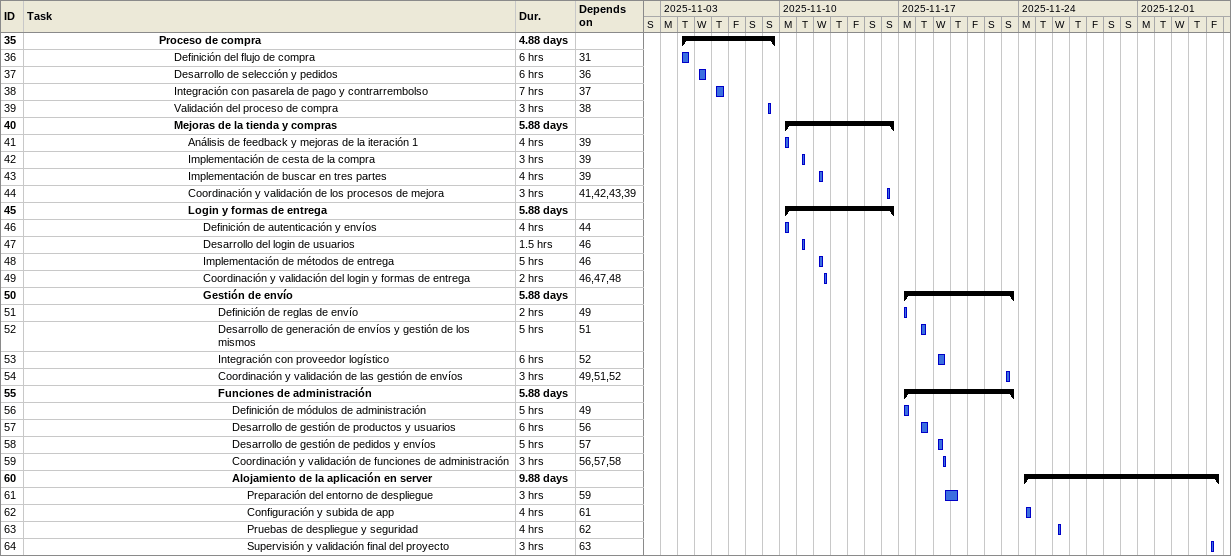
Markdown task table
| ID | Level | Task | Duration | Start | Finish | Predecessors |
|---|---|---|---|---|---|---|
| 35 | 10 | **Proceso de compra** | 4.88d | 2025-11-04 | 2025-11-09 |  |
| 36 | 11 | Definición del flujo de compra | 6h | 2025-11-04 | 2025-11-04 | 31 |
| 37 | 11 | Desarrollo de selección y pedidos | 6h | 2025-11-05 | 2025-11-05 | 36 |
| 38 | 11 | Integración con pasarela de pago y contrarrembolso | 7h | 2025-11-06 | 2025-11-06 | 37 |
| 39 | 11 | Validación del proceso de compra | 3h | 2025-11-09 | 2025-11-09 | 38 |
| 40 | 11 | **Mejoras de la tienda y compras** | 5.88d | 2025-11-10 | 2025-11-16 |  |
| 41 | 12 | Análisis de feedback y mejoras de la iteración 1 | 4h | 2025-11-10 | 2025-11-10 | 39 |
| 42 | 12 | Implementación de cesta de la compra | 3h | 2025-11-11 | 2025-11-11 | 39 |
| 43 | 12 | Implementación de buscar en tres partes | 4h | 2025-11-12 | 2025-11-12 | 39 |
| 44 | 12 | Coordinación y validación de los procesos de mejora | 3h | 2025-11-16 | 2025-11-16 | 41, 42, 43, 39 |
| 45 | 12 | **Login y formas de entrega** | 5.88d | 2025-11-10 | 2025-11-16 |  |
| 46 | 13 | Definición de autenticación y envíos | 4h | 2025-11-10 | 2025-11-10 | 44 |
| 47 | 13 | Desarrollo del login de usuarios | 1.5h | 2025-11-11 | 2025-11-11 | 46 |
| 48 | 13 | Implementación de métodos de entrega | 5h | 2025-11-12 | 2025-11-12 | 46 |
| 49 | 13 | Coordinación y validación del login y formas de entrega | 2h | 2025-11-12 | 2025-11-12 | 46, 47, 48 |
| 50 | 13 | **Gestión de envío** | 5.88d | 2025-11-17 | 2025-11-23 |  |
| 51 | 14 | Definición de reglas de envío | 2h | 2025-11-17 | 2025-11-17 | 49 |
| 52 | 14 | Desarrollo de generación de envíos y gestión de los mismos | 5h | 2025-11-18 | 2025-11-18 | 51 |
| 53 | 14 | Integración con proveedor logístico | 6h | 2025-11-19 | 2025-11-19 | 52 |
| 54 | 14 | Coordinación y validación de las gestión de envíos | 3h | 2025-11-23 | 2025-11-23 | 49, 51, 52 |
| 55 | 14 | **Funciones de administración** | 5.88d | 2025-11-17 | 2025-11-23 |  |
| 56 | 15 | Definición de módulos de administración | 5h | 2025-11-17 | 2025-11-17 | 49 |
| 57 | 15 | Desarrollo de gestión de productos y usuarios | 6h | 2025-11-18 | 2025-11-18 | 56 |
| 58 | 15 | Desarrollo de gestión de pedidos y envíos | 5h | 2025-11-19 | 2025-11-19 | 57 |
| 59 | 15 | Coordinación y validación de funciones de administración | 3h | 2025-11-19 | 2025-11-19 | 56, 57, 58 |
| 60 | 15 | **Alojamiento de la aplicación en server** | 9.88d | 2025-11-24 | 2025-12-05 |  |
| 61 | 16 | Preparación del entorno de despliegue | 3h | 2025-11-19 | 2025-11-20 | 59 |
| 62 | 16 | Configuración y subida de app | 4h | 2025-11-24 | 2025-11-24 | 61 |
| 63 | 16 | Pruebas de despliegue y seguridad | 4h | 2025-11-26 | 2025-11-26 | 62 |
| 64 | 16 | Supervisión y validación final del proyecto | 3h | 2025-12-05 | 2025-12-05 | 63 |
